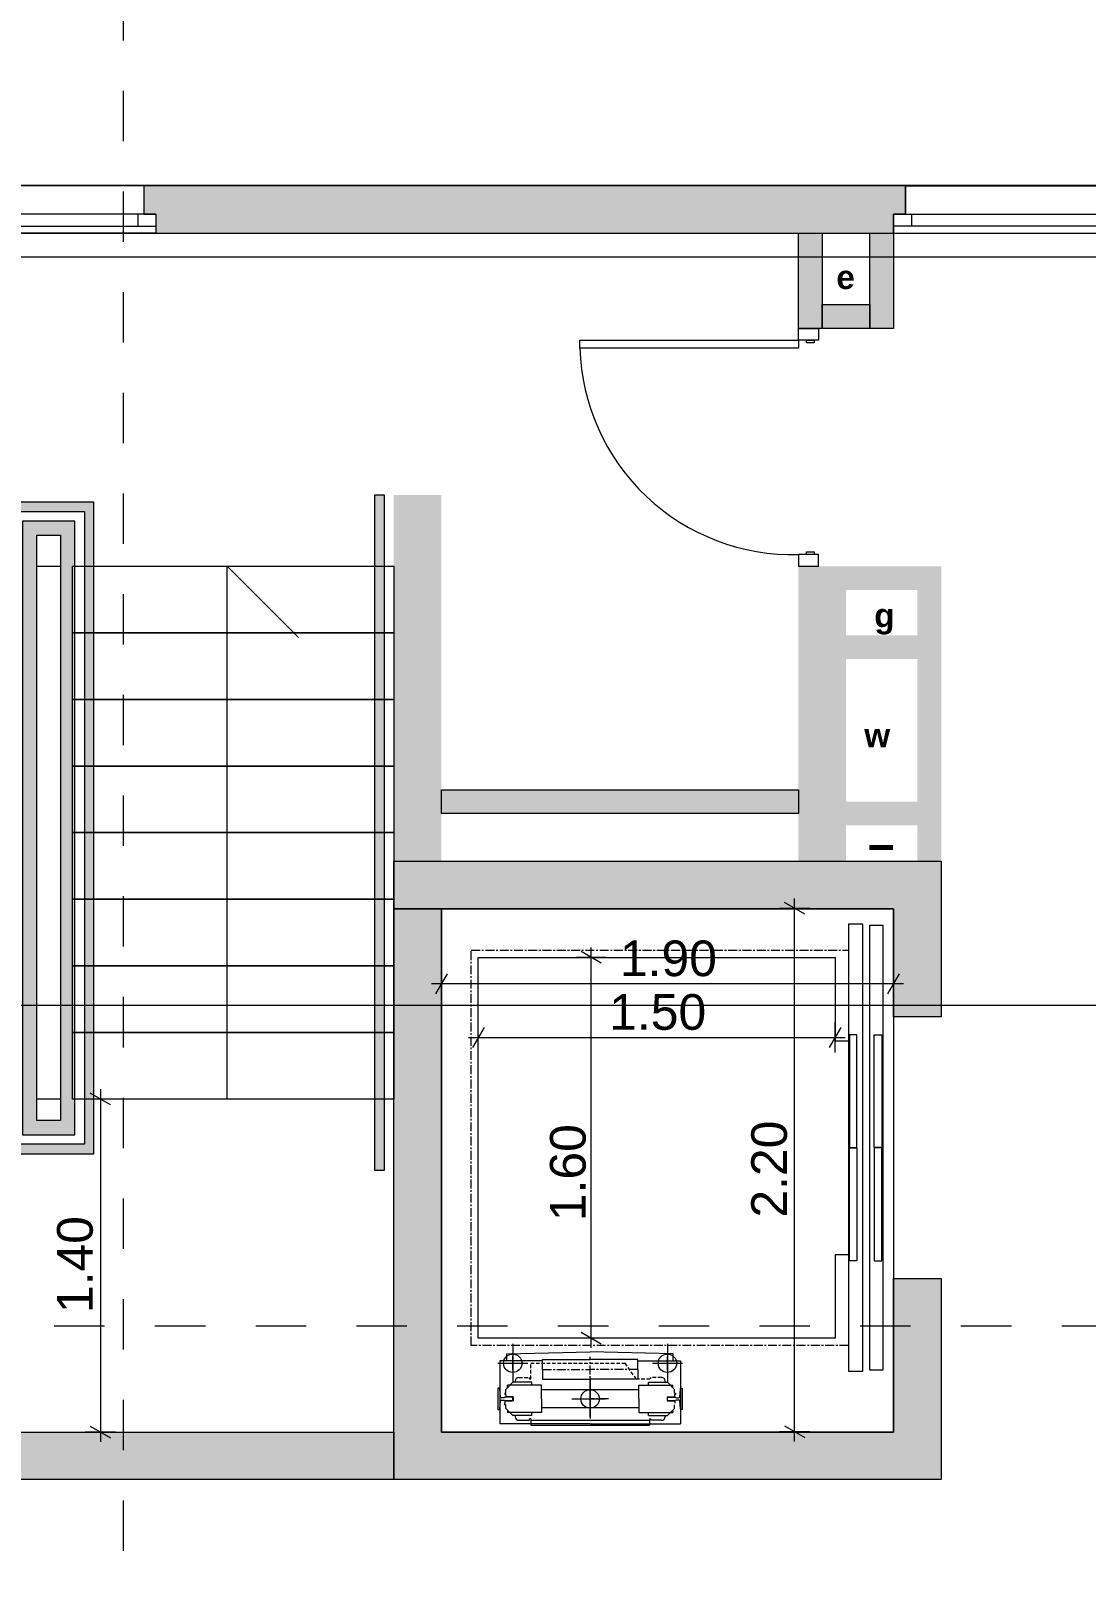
# Model space of a CAD drawing. Header units: millimetres. Extents: x 475159934 to 476245151, y 4620917055 to 4621447368.
# Drawn here: x 475241699 to 475246133, y 4621051035 to 4621057523 of the extents above; entities that cross this region are included whole.
import ezdxf

# ---------------------------------------------------------------- set-up
doc = ezdxf.new("R2010")
doc.units = ezdxf.units.MM
doc.header["$MEASUREMENT"] = 0
for name, pattern in [('CENTER', [25400, 15875, -3175, 3175, -3175]), ('CENTERX2', [60, 37.5, -7.5, 7.5, -7.5]), ('Dashed', [423.333333, 211.666667, -211.666667]), ('DASHEDX2', [22.5, 15, -7.5]), ('PHANTOMX2', [75, 37.5, -7.5, 7.5, -7.5, 7.5, -7.5])]:
    doc.linetypes.add(name, pattern=pattern)
for name, color, linetype, lineweight in [('2D Drafting - General_Pen_No__1_Pen_No__7', 7, 'Continuous', 0), ('2D Drafting - General_Pen_No__1_Pen_No__7_Pen_No__7', 7, 'Continuous', 0), ('2D Drafting - General_Pen_No__250_Pen_No__7_Pen_No__154', 154, 'Continuous', 0), ('2D Drafting - General_Pen_No__250_Pen_No__7_Pen_No__250', 7, 'Continuous', 0), ('2D Drafting - General_Pen_No__250_Pen_No__7_Pen_No__7', 7, 'Continuous', 0), ('Doors_Pen_No__7_Pen_No__7_Pen_No__7', 7, 'Continuous', 0), ('G-Anno-Nplt_Pen_No__250', 7, 'Continuous', 0), ('G-Anno-Nplt_Pen_No__7', 7, 'Continuous', 0), ('gegmebi_Pen_No__7_Pen_No__7', 7, 'Continuous', 0), ('New_._Pen_No__1', 1, 'Continuous', 0), ('New_0_Pen_No__250', 7, 'Continuous', 0), ('New_23-DOOR_Pen_No__250', 7, 'Continuous', 0), ('New_2D Drafting - General_Pen_No__1', 1, 'Continuous', 0), ('New_2D Drafting - General_Pen_No__250_Pen_No__7_Pen_No__154', 154, 'Continuous', 0), ('New_2D Drafting - General_Pen_No__250_Pen_No__7_Pen_No__250', 7, 'Continuous', 0), ('New_2D Drafting - General_Pen_No__250_Pen_No__7_Pen_No__7', 7, 'Continuous', 0), ('New_2D Drafting - General_Pen_No__30_Pen_No__9_Pen_No__9_Pen_No__250', 7, 'Continuous', 0), ('New_2D Drafting - General_Pen_No__30_Pen_No__9_Pen_No__9_Pen_No__4', 7, 'Continuous', 0), ('New_2D Drafting - General_Pen_No__30_Pen_No__9_Pen_No__9_Pen_No__7', 7, 'Continuous', 0), ('New_2D Drafting - General_Pen_No__4', 7, 'Continuous', 0), ('New_31-TM_Pen_No__250', 7, 'Continuous', 0), ('New_51-CENTER-LINE_Pen_No__250', 7, 'Continuous', 0), ('New_CAR RAIL_Pen_No__250', 7, 'Continuous', 0), ('New_shenobebi_Pen_No__1', 1, 'Continuous', 0), ('New_shenobebi_Pen_No__7', 7, 'Continuous', 0), ('New_Structural - Bearing_Pen_No__250', 7, 'Continuous', 0), ('zoma_Pen_No__142', 142, 'Continuous', 0), ('zoma_Pen_No__5_Pen_No__5', 5, 'Continuous', 0)]:
    doc.layers.add(name, color=color, linetype=linetype, lineweight=lineweight)
doc.layers.add('zoma', color=7, linetype='Continuous')
doc.styles.add('GENERATED_STYLE_3', font='arial.ttf')
doc.styles.add('GENERATED_STYLE_8', font='arialbd.ttf')
doc.dimstyles.new('GENERATED_STYLE__24', dxfattribs={"dimtxt": 150, "dimasz": 64.421331, "dimexe": 0.18, "dimexo": 3, "dimgap": 0, "dimtad": 1, "dimlfac": 0.001, "dimzin": 0, "dimdsep": 46, "dimtxsty": 'GENERATED_STYLE_3', "dimblk": 'ARROWHEAD_2', "dimblk1": 'ARROWHEAD_2', "dimblk2": 'ARROWHEAD_2', "dimcen": 0.09, "dimclrd": 142, "dimclre": 142, "dimclrt": 142, "dimadec": 0, "dimazin": 0, "dimtfac": 1, "dimtdec": 4, "dimtmove": 2, "dimatfit": 3, "dimfxl": 1, "dimtolj": 1, "dimtzin": 0, "dimarcsym": 0})
doc.dimstyles.new('GENERATED_STYLE__25', dxfattribs={"dimtxt": 150, "dimasz": 64.421331, "dimexe": 0.18, "dimexo": 3, "dimgap": 0, "dimtad": 1, "dimtih": 1, "dimtoh": 1, "dimlfac": 0.001, "dimzin": 0, "dimdsep": 46, "dimtxsty": 'GENERATED_STYLE_3', "dimblk": 'ARROWHEAD_2', "dimblk1": 'ARROWHEAD_2', "dimblk2": 'ARROWHEAD_2', "dimcen": 0.09, "dimclrd": 142, "dimclre": 142, "dimclrt": 142, "dimadec": 0, "dimazin": 0, "dimtfac": 1, "dimtdec": 4, "dimtmove": 0, "dimatfit": 3, "dimfxl": 1, "dimtolj": 1, "dimtzin": 0, "dimarcsym": 0})
doc.dimstyles.new('GENERATED_STYLE__3', dxfattribs={"dimtxt": 200, "dimasz": 64.421331, "dimexe": 0.18, "dimexo": 3, "dimgap": 0, "dimtad": 1, "dimtih": 1, "dimtoh": 1, "dimlfac": 0.001, "dimzin": 0, "dimdsep": 46, "dimtxsty": 'GENERATED_STYLE_3', "dimblk": 'ARROWHEAD_2', "dimblk1": 'ARROWHEAD_2', "dimblk2": 'ARROWHEAD_2', "dimcen": 0.09, "dimclrd": 142, "dimclre": 142, "dimclrt": 142, "dimadec": 0, "dimazin": 0, "dimtfac": 1, "dimtdec": 4, "dimtmove": 0, "dimatfit": 3, "dimfxl": 1, "dimtolj": 1, "dimtzin": 0, "dimarcsym": 0})
doc.dimstyles.new('GENERATED_STYLE__5', dxfattribs={"dimtxt": 150, "dimasz": 64.421331, "dimexe": 0.18, "dimexo": 3, "dimgap": 0, "dimtad": 1, "dimlfac": 0.001, "dimzin": 0, "dimdsep": 46, "dimtxsty": 'GENERATED_STYLE_3', "dimblk": 'ARROWHEAD_2', "dimblk1": 'ARROWHEAD_2', "dimblk2": 'ARROWHEAD_2', "dimcen": 0.09, "dimclrd": 142, "dimclre": 142, "dimclrt": 142, "dimadec": 0, "dimazin": 0, "dimtfac": 1, "dimtdec": 4, "dimtmove": 0, "dimatfit": 3, "dimfxl": 1, "dimtolj": 1, "dimtzin": 0, "dimarcsym": 0})
doc.dimstyles.new('GENERATED_STYLE__6', dxfattribs={"dimtxt": 200, "dimasz": 64.421331, "dimexe": 0.18, "dimexo": 3, "dimgap": 0, "dimtad": 1, "dimlfac": 0.001, "dimzin": 0, "dimdsep": 46, "dimtxsty": 'GENERATED_STYLE_3', "dimblk": 'ARROWHEAD_2', "dimblk1": 'ARROWHEAD_2', "dimblk2": 'ARROWHEAD_2', "dimcen": 0.09, "dimclrd": 142, "dimclre": 142, "dimclrt": 142, "dimadec": 0, "dimazin": 0, "dimtfac": 1, "dimtdec": 4, "dimtmove": 0, "dimatfit": 3, "dimfxl": 1, "dimtolj": 1, "dimtzin": 0, "dimarcsym": 0})

# ---------------------------------------------------------------- blocks, each defined once
blk = doc.blocks.new('*D675', base_point=(475826095.8, 4621095193.2))
at = {"layer": 'zoma_Pen_No__142', "color": 142, "linetype": 'Continuous', "lineweight": 0, "transparency": 16777216}
for p, q in [((475242033.7, 4621053007.7), (475241948.9, 4621053056.6)), ((475241991.3, 4621053073.6), (475241991.3, 4621053032.2)), ((475241927.7, 4621053032.2), (475242054.9, 4621053032.2)), ((475241991.3, 4621053032.2), (475241991.3, 4621051632.2)), ((475241927.7, 4621051632.2), (475242054.9, 4621051632.2)), ((475241948.9, 4621051656.6), (475242033.7, 4621051607.7)), ((475241991.3, 4621051632.2), (475241991.3, 4621051590.7))]:
    blk.add_line(p, q, dxfattribs=at)
at = {"layer": 'zoma_Pen_No__142', "color": 142, "lineweight": 0, "transparency": 16777216, "insert": (475241961.3, 4621052132), "char_height": 150, "attachment_point": 7, "rotation": 90, "style": 'GENERATED_STYLE_3'}
blk.add_mtext('\\A1;{\\pql;\\fArial|b0|i0|c204|p0;\\W1.000000;1.40}', dxfattribs=at)
blk = doc.blocks.new('ARROWHEAD_2')
at = {"color": 0, "linetype": 'Continuous', "lineweight": 0}
for p, q in [((0, 0), (-1, 0)), ((-0.38, -0.66), (0.38, 0.66))]:
    blk.add_line(p, q, dxfattribs=at)
blk = doc.blocks.new('*D676', base_point=(475826095.8, 4621095193.2))
at = {"layer": 'zoma_Pen_No__142', "color": 142, "linetype": 'Continuous', "lineweight": 0, "transparency": 16777216}
for p, q in [((475242033.7, 4621053007.7), (475241948.9, 4621053056.6)), ((475241991.3, 4621053073.6), (475241991.3, 4621053032.2)), ((475241927.7, 4621053032.2), (475242054.9, 4621053032.2)), ((475241991.3, 4621053032.2), (475241991.3, 4621051632.2)), ((475241927.7, 4621051632.2), (475242054.9, 4621051632.2)), ((475241948.9, 4621051656.6), (475242033.7, 4621051607.7)), ((475241991.3, 4621051632.2), (475241991.3, 4621051590.7))]:
    blk.add_line(p, q, dxfattribs=at)
at = {"layer": 'zoma_Pen_No__142', "color": 142, "lineweight": 0, "transparency": 16777216, "insert": (475241961.3, 4621052132), "char_height": 150, "attachment_point": 7, "rotation": 90, "style": 'GENERATED_STYLE_3'}
blk.add_mtext('\\A1;{\\pql;\\fArial|b0|i0|c204|p0;\\W1.000000;1.40}', dxfattribs=at)
blk = doc.blocks.new('*D681', base_point=(475826095.8, 4621095193.2))
at = {"layer": 'zoma_Pen_No__142', "color": 142, "linetype": 'Continuous', "lineweight": 0, "transparency": 16777216}
for p, q in [((475229850.7, 4621061026.7), (475229723.6, 4621061026.7)), ((475229829.6, 4621061002.2), (475229744.8, 4621061051.2)), ((475229787.2, 4621061026.7), (475229787.2, 4621061068.1)), ((475229787.2, 4621041672.1), (475229787.2, 4621061026.7)), ((475229744.8, 4621041696.5), (475229829.6, 4621041647.6)), ((475229850.7, 4621041672.1), (475229723.6, 4621041672.1)), ((475229787.2, 4621041630.6), (475229787.2, 4621041672.1))]:
    blk.add_line(p, q, dxfattribs=at)
at = {"layer": 'zoma_Pen_No__142', "color": 142, "lineweight": 0, "transparency": 16777216, "insert": (475229747.2, 4621051006.2), "char_height": 200, "attachment_point": 7, "rotation": 90, "style": 'GENERATED_STYLE_3'}
blk.add_mtext('\\A1;{\\pql;\\fArial|b0|i0|c204|p0;\\W1.000000;19.35}', dxfattribs=at)
blk = doc.blocks.new('*D691', base_point=(475826095.8, 4621095193.2))
at = {"layer": 'zoma_Pen_No__142', "color": 142, "linetype": 'Continuous', "lineweight": 0, "transparency": 16777216}
for p, q in [((475230666.9, 4621060651.2), (475230751.7, 4621060602.2)), ((475230772.9, 4621060626.7), (475230645.8, 4621060626.7)), ((475230709.3, 4621056872.1), (475230709.3, 4621060626.7)), ((475230772.9, 4621056872.1), (475230645.8, 4621056872.1)), ((475230666.9, 4621056896.5), (475230751.7, 4621056847.6))]:
    blk.add_line(p, q, dxfattribs=at)
at = {"layer": 'zoma_Pen_No__142', "color": 142, "lineweight": 0, "transparency": 16777216, "char_height": 200, "attachment_point": 7, "rotation": 90, "style": 'GENERATED_STYLE_3'}
for s, insert in [('\\A1;{\\pql;\\fArial|b0|i0|c204|p0;\\W1.000000;0.40}', (475230669.3, 4621060068.4)), ('\\A1;{\\pql;\\fArial|b0|i0|c204|p0;\\W1.000000;3.75}', (475230669.3, 4621058482.5))]:
    blk.add_mtext(s, dxfattribs=dict(at, insert=insert))
blk = doc.blocks.new('*D731', base_point=(475826095.8, 4621095193.2))
at = {"layer": 'zoma_Pen_No__142', "color": 142, "linetype": 'Continuous', "lineweight": 0, "transparency": 16777216}
for p, q in [((475300055.4, 4621061026.7), (475299928.2, 4621061026.7)), ((475300034.2, 4621061002.2), (475299949.4, 4621061051.2)), ((475299991.8, 4621061026.7), (475299991.8, 4621061068.1)), ((475299991.8, 4621041672.1), (475299991.8, 4621061026.7)), ((475299949.4, 4621041696.5), (475300034.2, 4621041647.6)), ((475300055.4, 4621041672.1), (475299928.2, 4621041672.1)), ((475299991.8, 4621041630.6), (475299991.8, 4621041672.1))]:
    blk.add_line(p, q, dxfattribs=at)
at = {"layer": 'zoma_Pen_No__142', "color": 142, "lineweight": 0, "transparency": 16777216, "insert": (475299951.8, 4621051006.2), "char_height": 200, "attachment_point": 7, "rotation": 90, "style": 'GENERATED_STYLE_3'}
blk.add_mtext('\\A1;{\\pql;\\fArial|b0|i0|c204|p0;\\W1.000000;19.35}', dxfattribs=at)
blk = doc.blocks.new('*D749', base_point=(475826095.8, 4621095193.2))
at = {"layer": 'zoma_Pen_No__142', "color": 142, "linetype": 'Continuous', "lineweight": 0, "transparency": 16777216}
for p, q in [((475240543.8, 4621063231.9), (475240494.9, 4621063147.1)), ((475240519.4, 4621063125.9), (475240519.4, 4621063253.1)), ((475247043.8, 4621063231.9), (475246994.9, 4621063147.1)), ((475247019.4, 4621063125.9), (475247019.4, 4621063253.1)), ((475240519.4, 4621063189.5), (475247019.4, 4621063189.5))]:
    blk.add_line(p, q, dxfattribs=at)
at = {"layer": 'zoma_Pen_No__142', "color": 142, "lineweight": 0, "transparency": 16777216, "char_height": 200, "attachment_point": 7, "style": 'GENERATED_STYLE_3'}
for s, insert in [('\\A1;{\\pql;\\fArial|b0|i0|c204|p0;\\W1.000000;6.50}', (475243502.4, 4621063229.5)), ('\\A1;{\\pql;\\fArial|b0|i0|c204|p0;\\W1.000000;0.40}', (475246461, 4621063229.5))]:
    blk.add_mtext(s, dxfattribs=dict(at, insert=insert))
blk = doc.blocks.new('*D2023', base_point=(475826095.8, 4621095193.2))
at = {"layer": 'zoma_Pen_No__142', "color": 142, "linetype": 'Continuous', "lineweight": 0, "transparency": 16777216}
for p, q in [((475244117.2, 4621053627.3), (475243990, 4621053627.3)), ((475244096, 4621053602.8), (475244011.2, 4621053651.8)), ((475244053.6, 4621053627.3), (475244053.6, 4621053668.7)), ((475244053.6, 4621052027.3), (475244053.6, 4621053627.3)), ((475244117.2, 4621052027.3), (475243990, 4621052027.3)), ((475244011.2, 4621052051.8), (475244096, 4621052002.8)), ((475244053.6, 4621051985.8), (475244053.6, 4621052027.3))]:
    blk.add_line(p, q, dxfattribs=at)
at = {"layer": 'zoma_Pen_No__142', "color": 142, "lineweight": 0, "transparency": 16777216, "insert": (475244032.6, 4621052518.6), "char_height": 150, "attachment_point": 7, "rotation": 90, "style": 'GENERATED_STYLE_3'}
blk.add_mtext('\\A1;{\\pql;\\fArial|b0|i0|c204|p0;\\W1.000000;1.60}', dxfattribs=at)
blk = doc.blocks.new('*D2024', base_point=(475826095.8, 4621095193.2))
at = {"layer": 'zoma_Pen_No__142', "color": 142, "linetype": 'Continuous', "lineweight": 0, "transparency": 16777216}
for p, q in [((475243603.8, 4621053333.3), (475243554.9, 4621053248.5)), ((475243579.4, 4621053227.3), (475243579.4, 4621053354.5)), ((475245054.9, 4621053248.5), (475245103.8, 4621053333.3)), ((475245079.4, 4621053227.3), (475245079.4, 4621053354.5)), ((475243537.9, 4621053290.9), (475243579.4, 4621053290.9)), ((475243579.4, 4621053290.9), (475245079.4, 4621053290.9)), ((475245079.4, 4621053290.9), (475245120.8, 4621053290.9))]:
    blk.add_line(p, q, dxfattribs=at)
at = {"layer": 'zoma_Pen_No__142', "color": 142, "lineweight": 0, "transparency": 16777216, "insert": (475244129.2, 4621053320.9), "char_height": 150, "attachment_point": 7, "style": 'GENERATED_STYLE_3'}
blk.add_mtext('\\A1;{\\pql;\\fArial|b0|i0|c204|p0;\\W1.000000;1.50}', dxfattribs=at)
blk = doc.blocks.new('*D2025', base_point=(475826095.8, 4621095193.2))
at = {"layer": 'zoma_Pen_No__142', "color": 142, "linetype": 'Continuous', "lineweight": 0, "transparency": 16777216}
for p, q in [((475244971.9, 4621053833.5), (475244844.7, 4621053833.5)), ((475244950.7, 4621053809.1), (475244865.9, 4621053858)), ((475244908.3, 4621053833.5), (475244908.3, 4621053875)), ((475244908.3, 4621051633.5), (475244908.3, 4621053833.5)), ((475244971.9, 4621051633.5), (475244844.7, 4621051633.5)), ((475244865.9, 4621051658), (475244950.7, 4621051609.1)), ((475244908.3, 4621051592.1), (475244908.3, 4621051633.5))]:
    blk.add_line(p, q, dxfattribs=at)
at = {"layer": 'zoma_Pen_No__142', "color": 142, "lineweight": 0, "transparency": 16777216, "insert": (475244878.3, 4621052533.4), "char_height": 150, "attachment_point": 7, "rotation": 90, "style": 'GENERATED_STYLE_3'}
blk.add_mtext('\\A1;{\\pql;\\fArial|b0|i0|c204|p0;\\W1.000000;2.20}', dxfattribs=at)
blk = doc.blocks.new('*D2026', base_point=(475826095.8, 4621095193.2))
at = {"layer": 'zoma_Pen_No__142', "color": 142, "linetype": 'Continuous', "lineweight": 0, "transparency": 16777216}
for p, q in [((475243448.8, 4621053558.8), (475243399.9, 4621053474)), ((475243424.4, 4621053580), (475243424.4, 4621053452.8)), ((475245299.9, 4621053474), (475245348.8, 4621053558.8)), ((475245324.4, 4621053580), (475245324.4, 4621053452.8)), ((475243424.4, 4621053516.4), (475243382.9, 4621053516.4)), ((475245324.4, 4621053516.4), (475243424.4, 4621053516.4)), ((475245365.8, 4621053516.4), (475245324.4, 4621053516.4))]:
    blk.add_line(p, q, dxfattribs=at)
at = {"layer": 'zoma_Pen_No__142', "color": 142, "lineweight": 0, "transparency": 16777216, "insert": (475244174.2, 4621053546.4), "char_height": 150, "attachment_point": 7, "style": 'GENERATED_STYLE_3'}
blk.add_mtext('\\A1;{\\pql;\\fArial|b0|i0|c204|p0;\\W1.000000;1.90}', dxfattribs=at)

msp = doc.modelspace()

# ---------------------------------------------------------------- hatches: boundary and pattern name
at = {"layer": '2D Drafting - General_Pen_No__250_Pen_No__7_Pen_No__154', "linetype": 'Continuous', "lineweight": 0}
msp.add_hatch(color=154, dxfattribs=at).paths.add_polyline_path([(475242174.349, 4621056871.891), (475242174.345, 4621056751.891), (475242224.343, 4621056751.891), (475242224.343, 4621056671.89), (475245324.343, 4621056671.89), (475245324.343, 4621056751.891), (475245374.34, 4621056751.891), (475245374.337, 4621056871.891)])
at = {"layer": '2D Drafting - General_Pen_No__250_Pen_No__7_Pen_No__7', "linetype": 'Continuous', "lineweight": 0}
for points in [[(475245024.342, 4621056671.968), (475245024.342, 4621056272.011), (475244924.342, 4621056272.011), (475244924.342, 4621056671.968)], [(475243424.343, 4621055572.011), (475243424.343, 4621054031.979), (475243224.343, 4621054031.979), (475243224.343, 4621055572.011)], [(475244924.342, 4621055272.011), (475245124.343, 4621055272.011), (475245124.343, 4621054031.979), (475244924.342, 4621054031.979)]]:
    msp.add_hatch(color=7, dxfattribs=at).paths.add_polyline_path(points)
at = {"layer": 'G-Anno-Nplt_Pen_No__7', "linetype": 'Continuous', "lineweight": 0}
msp.add_hatch(color=7, dxfattribs=at).paths.add_polyline_path([(475243224.343, 4621051431.979), (475240124.343, 4621051431.979), (475240124.343, 4621051631.979), (475243224.343, 4621051631.979)])
at = {"layer": 'New_2D Drafting - General_Pen_No__1', "linetype": 'Continuous', "lineweight": 0}
msp.add_hatch(color=1, dxfattribs=at).paths.add_polyline_path([(475243184.343, 4621052732.011), (475243144.343, 4621052732.011), (475243144.343, 4621055572.011), (475243184.343, 4621055572.011)])
h = msp.add_hatch(color=1, dxfattribs=at)
h.paths.add_polyline_path([(475241584.343, 4621052801.903), (475241964.343, 4621052801.903), (475241964.343, 4621052932.011), (475241964.343, 4621055541.918), (475241584.343, 4621055541.918)])
h.paths.add_polyline_path([(475241924.343, 4621052841.903), (475241624.343, 4621052841.903), (475241624.343, 4621055501.918), (475241924.343, 4621055501.918)], flags=0)
h = msp.add_hatch(color=1, dxfattribs=at)
h.paths.add_polyline_path([(475241664.343, 4621052881.903), (475241884.343, 4621052881.903), (475241884.343, 4621055461.918), (475241664.343, 4621055461.918)])
h.paths.add_polyline_path([(475241724.343, 4621052941.903), (475241724.343, 4621055401.918), (475241824.343, 4621055401.918), (475241824.343, 4621052941.903)], flags=0)
at = {"layer": 'New_2D Drafting - General_Pen_No__250_Pen_No__7_Pen_No__154', "linetype": 'Continuous', "lineweight": 0}
for points in [[(475243224.364, 4621054031.978), (475243424.364, 4621054031.978), (475245524.364, 4621054031.978), (475245524.364, 4621053377.288), (475245324.364, 4621053377.288), (475245324.364, 4621053831.978), (475243424.364, 4621053831.978), (475243224.364, 4621053831.978)], [(475243224.364, 4621053831.978), (475243424.364, 4621053831.978), (475243424.364, 4621051631.978), (475245324.364, 4621051631.978), (475245324.364, 4621052277.288), (475245524.364, 4621052277.288), (475245524.364, 4621051431.978), (475243224.364, 4621051431.978), (475243224.364, 4621051631.978)]]:
    msp.add_hatch(color=154, dxfattribs=at).paths.add_polyline_path(points)
at = {"layer": 'New_2D Drafting - General_Pen_No__250_Pen_No__7_Pen_No__7', "linetype": 'Continuous', "lineweight": 0}
for points in [[(475245224.343, 4621056672.011), (475245324.343, 4621056672.011), (475245324.343, 4621056272.011), (475245224.343, 4621056272.011)], [(475243424.343, 4621054232.523), (475243424.343, 4621054332.523), (475244924.343, 4621054332.523), (475244924.343, 4621054232.523)]]:
    msp.add_hatch(color=7, dxfattribs=at).paths.add_polyline_path(points)
at = {"layer": 'New_2D Drafting - General_Pen_No__30_Pen_No__9_Pen_No__9_Pen_No__4', "linetype": 'Continuous', "lineweight": 0}
for points in [[(475245024.342, 4621056372.011), (475245224.343, 4621056372.011), (475245224.343, 4621056272.011), (475245024.342, 4621056272.011)], [(475245424.343, 4621055272.011), (475245424.343, 4621055171.979), (475245124.343, 4621055171.979), (475245124.343, 4621055272.011)]]:
    msp.add_hatch(color=7, dxfattribs=at).paths.add_polyline_path(points)
at = {"layer": 'New_2D Drafting - General_Pen_No__30_Pen_No__9_Pen_No__9_Pen_No__7', "linetype": 'Continuous', "lineweight": 0}
for points in [[(475245524.343, 4621055272.011), (475245524.343, 4621054031.979), (475245424.343, 4621054031.979), (475245424.343, 4621055272.011)], [(475245124.343, 4621054881.979), (475245124.343, 4621054981.979), (475245424.343, 4621054981.979), (475245424.343, 4621054881.979)], [(475245124.343, 4621054181.981), (475245124.343, 4621054281.981), (475245424.343, 4621054281.981), (475245424.343, 4621054181.981)]]:
    msp.add_hatch(color=7, dxfattribs=at).paths.add_polyline_path(points)

# ---------------------------------------------------------------- linework, layer by layer
at = {"layer": '2D Drafting - General_Pen_No__1_Pen_No__7', "color": 7, "linetype": 'Continuous', "lineweight": 0, "flags": 128}
msp.add_lwpolyline([(475240524.343, 4621056572.054), (475247024.343, 4621056572.054), (475247024.343, 4621056872.054), (475240524.343, 4621056872.054)], close=True, dxfattribs=at)
at = {"layer": '2D Drafting - General_Pen_No__1_Pen_No__7_Pen_No__7', "color": 7, "linetype": 'Continuous', "lineweight": 0}
msp.add_arc((475244899.342, 4621056214.289), 893.239, 181.603806, 271.603806, dxfattribs=at)
at = {"layer": '2D Drafting - General_Pen_No__250_Pen_No__7_Pen_No__250', "color": 7, "linetype": 'Continuous', "lineweight": 0, "flags": 128}
msp.add_lwpolyline([(475245024.342, 4621056671.968), (475245024.342, 4621056272.011), (475244924.342, 4621056272.011), (475244924.342, 4621056671.968)], close=True, dxfattribs=at)
at = {"layer": '2D Drafting - General_Pen_No__250_Pen_No__7_Pen_No__7', "color": 7, "linetype": 'Continuous', "lineweight": 0, "flags": 128}
msp.add_lwpolyline([(475242174.349, 4621056871.891), (475242174.345, 4621056751.891), (475242224.343, 4621056751.891), (475242224.343, 4621056671.89), (475245324.343, 4621056671.89), (475245324.343, 4621056751.891), (475245374.34, 4621056751.891), (475245374.337, 4621056871.891)], close=True, dxfattribs=at)
at = {"layer": 'Doors_Pen_No__7_Pen_No__7_Pen_No__7', "color": 7, "linetype": 'Continuous', "lineweight": 0, "flags": 128}
for points in [[(475244924.342, 4621056222.622), (475244924.342, 4621056189.289), (475244006.453, 4621056189.289), (475244006.453, 4621056222.622)], [(475245009.009, 4621056272.011), (475245009.009, 4621056222.622), (475244924.342, 4621056222.622), (475244924.342, 4621056272.011)], [(475244991.009, 4621056222.622), (475244991.009, 4621056211.511), (475244957.675, 4621056211.511), (475244957.675, 4621056222.622)], [(475245009.009, 4621055272.011), (475245009.009, 4621055321.4), (475244924.342, 4621055321.4), (475244924.342, 4621055272.011)], [(475244991.009, 4621055332.511), (475244991.009, 4621055321.4), (475244957.675, 4621055321.4), (475244957.675, 4621055332.511)]]:
    msp.add_lwpolyline(points, close=True, dxfattribs=at)
at = {"layer": 'G-Anno-Nplt_Pen_No__250', "color": 7, "linetype": 'Continuous', "lineweight": 0, "flags": 128}
msp.add_lwpolyline([(475243224.343, 4621051431.979), (475240124.343, 4621051431.979), (475240124.343, 4621051631.979), (475243224.343, 4621051631.979)], close=True, dxfattribs=at)
at = {"layer": 'gegmebi_Pen_No__7_Pen_No__7', "color": 7, "linetype": 'Continuous', "lineweight": 0, "flags": 128}
for points in [[(475241824.343, 4621053032.011), (475241724.343, 4621053032.011), (475241724.343, 4621055272.011), (475241824.343, 4621055272.011)], [(475241874.343, 4621054992.011), (475241874.343, 4621055272.011), (475243224.343, 4621055272.011), (475243224.343, 4621054992.011)], [(475241874.343, 4621054712.011), (475241874.343, 4621054992.011), (475243224.343, 4621054992.011), (475243224.343, 4621054712.011)], [(475241874.343, 4621054432.011), (475241874.343, 4621054712.011), (475243224.343, 4621054712.011), (475243224.343, 4621054432.011)], [(475241874.343, 4621054152.011), (475241874.343, 4621054432.011), (475243224.343, 4621054432.011), (475243224.343, 4621054152.011)], [(475241874.343, 4621053872.011), (475241874.343, 4621054152.011), (475243224.343, 4621054152.011), (475243224.343, 4621053872.011)], [(475241874.343, 4621053592.011), (475241874.343, 4621053872.011), (475243224.343, 4621053872.011), (475243224.343, 4621053592.011)], [(475241874.343, 4621053312.011), (475241874.343, 4621053592.011), (475243224.343, 4621053592.011), (475243224.343, 4621053312.011)], [(475241874.343, 4621053032.011), (475241874.343, 4621053312.011), (475243224.343, 4621053312.011), (475243224.343, 4621053032.011)]]:
    msp.add_lwpolyline(points, close=True, dxfattribs=at)
msp.add_lwpolyline([(475242524.343, 4621053032.011), (475242524.343, 4621055272.011), (475242824.343, 4621054972.011)], dxfattribs=at)
at = {"layer": 'New_0_Pen_No__250', "color": 7, "linetype": 'Continuous', "lineweight": 0}
for p, q in [((475245134.364, 4621052377.288), (475245079.364, 4621052377.288)), ((475245079.364, 4621052377.288), (475245079.364, 4621052027.288)), ((475243694.364, 4621051811.288), (475243724.364, 4621051841.288)), ((475243694.364, 4621051795.788), (475243694.364, 4621051811.288)), ((475243844.364, 4621051828.788), (475243701.364, 4621051828.788)), ((475243701.364, 4621051818.288), (475243701.364, 4621051828.788)), ((475243804.364, 4621051841.288), (475243724.364, 4621051841.288)), ((475243734.364, 4621051846.288), (475243734.364, 4621051841.288)), ((475243804.364, 4621051828.788), (475243804.364, 4621051841.288)), ((475243844.364, 4621051771.288), (475243844.364, 4621051828.788)), ((475244254.364, 4621051808.788), (475243844.364, 4621051808.788)), ((475244254.364, 4621051771.288), (475244254.364, 4621051828.788)), ((475244254.364, 4621051828.788), (475244397.364, 4621051828.788)), ((475244294.364, 4621051828.788), (475244294.364, 4621051841.288)), ((475244294.364, 4621051841.288), (475244374.364, 4621051841.288)), ((475244364.364, 4621051846.288), (475244364.364, 4621051841.288)), ((475244404.364, 4621051811.288), (475244374.364, 4621051841.288)), ((475244397.364, 4621051818.288), (475244397.364, 4621051828.788)), ((475244404.364, 4621051795.788), (475244404.364, 4621051811.288)), ((475243692.364, 4621051752.788), (475243689.364, 4621051752.788)), ((475243689.364, 4621051752.788), (475243689.364, 4621051746.788)), ((475243694.364, 4621051746.788), (475243689.364, 4621051746.788)), ((475243694.364, 4621051795.788), (475243690.364, 4621051795.788)), ((475243690.364, 4621051795.788), (475243690.364, 4621051789.788)), ((475243695.364, 4621051789.788), (475243690.364, 4621051789.788)), ((475243692.364, 4621051752.788), (475243692.364, 4621051762.788)), ((475243725.364, 4621051762.788), (475243692.364, 4621051762.788)), ((475243694.364, 4621051731.288), (475243694.364, 4621051746.788)), ((475243695.364, 4621051789.788), (475243695.364, 4621051786.228)), ((475243695.364, 4621051786.228), (475243695.364, 4621051779.788)), ((475243725.364, 4621051779.788), (475243695.364, 4621051779.788)), ((475243725.364, 4621051779.788), (475243725.364, 4621051762.788)), ((475243844.364, 4621051771.288), (475243844.364, 4621051713.788)), ((475244254.364, 4621051771.288), (475244254.364, 4621051713.788)), ((475244373.364, 4621051779.788), (475244403.364, 4621051779.788)), ((475244373.364, 4621051779.788), (475244373.364, 4621051762.788)), ((475244373.364, 4621051762.788), (475244406.364, 4621051762.788)), ((475244403.364, 4621051789.788), (475244403.364, 4621051786.228)), ((475244403.364, 4621051789.788), (475244408.364, 4621051789.788)), ((475244403.364, 4621051786.228), (475244403.364, 4621051779.788)), ((475244404.364, 4621051795.788), (475244408.364, 4621051795.788)), ((475244404.364, 4621051731.288), (475244404.364, 4621051746.788)), ((475244406.364, 4621051752.788), (475244406.364, 4621051762.788)), ((475244408.364, 4621051795.788), (475244408.364, 4621051789.788)), ((475243694.364, 4621051731.288), (475243724.364, 4621051701.288)), ((475243701.364, 4621051724.288), (475243701.364, 4621051713.788)), ((475243844.364, 4621051713.788), (475243701.364, 4621051713.788)), ((475243804.364, 4621051701.288), (475243724.364, 4621051701.288)), ((475243734.364, 4621051701.288), (475243734.364, 4621051696.288)), ((475243749.364, 4621051681.288), (475243794.364, 4621051681.288)), ((475243794.364, 4621051681.288), (475243794.364, 4621051687.288)), ((475243799.364, 4621051687.288), (475243794.364, 4621051687.288)), ((475243799.364, 4621051687.288), (475243799.364, 4621051681.288)), ((475243799.364, 4621051681.288), (475244299.364, 4621051681.288)), ((475243804.364, 4621051701.288), (475243804.364, 4621051713.788)), ((475244254.364, 4621051733.788), (475243844.364, 4621051733.788)), ((475244254.364, 4621051713.788), (475244397.364, 4621051713.788)), ((475244294.364, 4621051701.288), (475244294.364, 4621051713.788)), ((475244294.364, 4621051701.288), (475244374.364, 4621051701.288)), ((475244299.364, 4621051687.288), (475244304.364, 4621051687.288)), ((475244299.364, 4621051687.288), (475244299.364, 4621051681.288)), ((475244304.364, 4621051681.288), (475244304.364, 4621051687.288)), ((475244349.364, 4621051681.288), (475244304.364, 4621051681.288)), ((475244364.364, 4621051701.288), (475244364.364, 4621051696.288)), ((475244404.364, 4621051731.288), (475244374.364, 4621051701.288)), ((475244397.364, 4621051724.288), (475244397.364, 4621051713.788)), ((475243799.364, 4621051661.288), (475244299.364, 4621051661.288))]:
    msp.add_line(p, q, dxfattribs=at)
at = {"layer": 'New_0_Pen_No__250', "color": 7, "linetype": 'CENTER', "lineweight": 0}
for p, q in [((475243724.127, 4621052003.223), (475243724.127, 4621051839.352)), ((475244374.127, 4621052003.223), (475244374.127, 4621051839.352)), ((475243661.377, 4621051921.288), (475243786.877, 4621051921.288)), ((475244311.377, 4621051921.288), (475244436.877, 4621051921.288)), ((475244049.127, 4621051853.223), (475244049.127, 4621051689.352)), ((475243986.377, 4621051771.288), (475244111.877, 4621051771.288))]:
    msp.add_line(p, q, dxfattribs=at)
at = {"layer": 'New_0_Pen_No__250', "color": 7, "linetype": 'DASHEDX2', "lineweight": 0}
for p, q in [((475243799.364, 4621051921.288), (475244194.364, 4621051921.288)), ((475243799.364, 4621051855.288), (475243799.364, 4621051921.288)), ((475244194.364, 4621051921.288), (475244241.507, 4621051855.288)), ((475243749.364, 4621051861.288), (475243794.364, 4621051861.288)), ((475243794.364, 4621051855.288), (475243794.364, 4621051861.288)), ((475243794.364, 4621051855.288), (475243799.364, 4621051855.288)), ((475244241.507, 4621051855.288), (475244304.364, 4621051855.288)), ((475244349.364, 4621051861.288), (475244304.364, 4621051861.288)), ((475244304.364, 4621051855.288), (475244304.364, 4621051861.288))]:
    msp.add_line(p, q, dxfattribs=at)
at = {"layer": 'New_0_Pen_No__250', "color": 7, "linetype": 'PHANTOMX2', "lineweight": 0}
for p, q in [((475243799.364, 4621051687.288), (475243799.364, 4621051661.288)), ((475244299.364, 4621051687.288), (475244299.364, 4621051661.288))]:
    msp.add_line(p, q, dxfattribs=at)
at = {"layer": 'New_0_Pen_No__250', "color": 7, "linetype": 'Continuous', "lineweight": 0}
for points in [[(475245079.364, 4621052027.288), (475243579.364, 4621052027.288), (475243579.364, 4621053627.288), (475245079.364, 4621053627.288), (475245079.364, 4621053277.288), (475245134.364, 4621053277.288)], [(475243724.127, 4621051891.749), (475243724.127, 4621051950.826)], [(475244374.127, 4621051891.749), (475244374.127, 4621051950.826)], [(475243693.873, 4621051921.288), (475243754.381, 4621051921.288)], [(475244343.873, 4621051921.288), (475244404.381, 4621051921.288)], [(475244018.873, 4621051771.288), (475244079.381, 4621051771.288)], [(475244049.127, 4621051741.749), (475244049.127, 4621051800.826)]]:
    msp.add_lwpolyline(points, dxfattribs=at)
for points in [[(475243685.377, 4621051921.288, -1), (475243762.877, 4621051921.288, -1)], [(475244335.377, 4621051921.288, -1), (475244412.877, 4621051921.288, -1)], [(475244010.377, 4621051771.288, -1), (475244087.877, 4621051771.288, -1)]]:
    msp.add_lwpolyline(points, format="xyb", close=True, dxfattribs=at)
for centre, start, end in [((475243749.364, 4621051846.288), 90, 180), ((475244349.364, 4621051846.288), 70.5287793, 90), ((475244349.364, 4621051846.288), 0, 70.5287809), ((475243749.364, 4621051696.288), 180, 270), ((475244349.364, 4621051696.288), 270, 289.4712207), ((475244349.364, 4621051696.288), 289.4712191, 0)]:
    msp.add_arc(centre, 15, start, end, dxfattribs=at)
at = {"layer": 'New_23-DOOR_Pen_No__250', "color": 7, "linetype": 'Continuous', "lineweight": 0}
for points in [[(475245134.364, 4621053767.288), (475245134.364, 4621051887.288), (475245194.364, 4621051887.288), (475245194.364, 4621053767.288)], [(475245224.364, 4621051892.288), (475245224.364, 4621053762.288), (475245279.364, 4621053762.288), (475245279.364, 4621051892.288)], [(475245138.364, 4621053302.288), (475245138.364, 4621052828.288), (475245170.364, 4621052828.288), (475245170.364, 4621053302.288)], [(475245243.364, 4621052828.288), (475245243.364, 4621053302.288), (475245275.364, 4621053302.288), (475245275.364, 4621052828.288)], [(475245138.364, 4621052352.288), (475245138.364, 4621052826.288), (475245170.364, 4621052826.288), (475245170.364, 4621052352.288)], [(475245275.364, 4621052826.288), (475245243.364, 4621052826.288), (475245243.364, 4621052352.288), (475245275.364, 4621052352.288)]]:
    msp.add_lwpolyline(points, close=True, dxfattribs=at)
at = {"layer": 'New_2D Drafting - General_Pen_No__250_Pen_No__7_Pen_No__154', "color": 154, "linetype": 'Continuous', "lineweight": 0, "flags": 128}
for points in [[(475243224.364, 4621054031.978), (475243424.364, 4621054031.978), (475245524.364, 4621054031.978), (475245524.364, 4621053377.288), (475245324.364, 4621053377.288), (475245324.364, 4621053831.978), (475243424.364, 4621053831.978), (475243224.364, 4621053831.978)], [(475243224.364, 4621053831.978), (475243424.364, 4621053831.978), (475243424.364, 4621051631.978), (475245324.364, 4621051631.978), (475245324.364, 4621052277.288), (475245524.364, 4621052277.288), (475245524.364, 4621051431.978), (475243224.364, 4621051431.978), (475243224.364, 4621051631.978)]]:
    msp.add_lwpolyline(points, close=True, dxfattribs=at)
at = {"layer": 'New_2D Drafting - General_Pen_No__250_Pen_No__7_Pen_No__250', "color": 7, "linetype": 'Continuous', "lineweight": 0, "flags": 128}
for points in [[(475245224.343, 4621056672.011), (475245324.343, 4621056672.011), (475245324.343, 4621056272.011), (475245224.343, 4621056272.011)], [(475243424.343, 4621054232.523), (475243424.343, 4621054332.523), (475244924.343, 4621054332.523), (475244924.343, 4621054232.523)]]:
    msp.add_lwpolyline(points, close=True, dxfattribs=at)
at = {"layer": 'New_2D Drafting - General_Pen_No__30_Pen_No__9_Pen_No__9_Pen_No__250', "color": 7, "linetype": 'Continuous', "lineweight": 0, "flags": 128}
msp.add_lwpolyline([(475245024.342, 4621056372.011), (475245224.343, 4621056372.011), (475245224.343, 4621056272.011), (475245024.342, 4621056272.011)], close=True, dxfattribs=at)
at = {"layer": 'New_2D Drafting - General_Pen_No__4', "color": 7, "linetype": 'Continuous', "lineweight": 0, "flags": 128}
for points in [[(475243184.343, 4621052732.011), (475243144.343, 4621052732.011), (475243144.343, 4621055572.011), (475243184.343, 4621055572.011)], [(475241584.343, 4621052801.903), (475241964.343, 4621052801.903), (475241964.343, 4621052932.011), (475241964.343, 4621055541.918), (475241584.343, 4621055541.918)], [(475241924.343, 4621052841.903), (475241624.343, 4621052841.903), (475241624.343, 4621055501.918), (475241924.343, 4621055501.918)], [(475241664.343, 4621052881.903), (475241884.343, 4621052881.903), (475241884.343, 4621055461.918), (475241664.343, 4621055461.918)], [(475241724.343, 4621052941.903), (475241724.343, 4621055401.918), (475241824.343, 4621055401.918), (475241824.343, 4621052941.903)]]:
    msp.add_lwpolyline(points, close=True, dxfattribs=at)
at = {"layer": 'New_31-TM_Pen_No__250', "color": 7, "linetype": 'Continuous', "lineweight": 0}
for p, q in [((475243699.627, 4621051961.288), (475244049.127, 4621051968.888)), ((475243699.627, 4621051931.788), (475243699.627, 4621051961.288)), ((475243849.127, 4621051895.288), (475243849.127, 4621051936.288)), ((475243849.127, 4621051936.288), (475244049.127, 4621051936.288)), ((475244398.627, 4621051961.288), (475244049.127, 4621051968.888)), ((475244249.127, 4621051936.288), (475244049.127, 4621051936.288)), ((475244249.127, 4621051895.288), (475244249.127, 4621051936.288)), ((475244398.627, 4621051931.788), (475244398.627, 4621051961.288)), ((475243669.127, 4621051931.788), (475243669.127, 4621051666.288)), ((475243849.127, 4621051931.788), (475243669.127, 4621051931.788)), ((475243849.127, 4621051895.288), (475243849.127, 4621051895.338)), ((475243849.127, 4621051895.288), (475243849.127, 4621051854.288)), ((475244249.127, 4621051931.788), (475244429.127, 4621051931.788)), ((475244249.127, 4621051895.288), (475244249.127, 4621051895.338)), ((475244249.127, 4621051895.288), (475244249.127, 4621051854.288)), ((475244429.127, 4621051931.788), (475244429.127, 4621051666.288)), ((475243849.127, 4621051854.288), (475244049.127, 4621051854.288)), ((475244249.127, 4621051854.288), (475244049.127, 4621051854.288)), ((475244049.127, 4621051666.288), (475243669.127, 4621051666.288)), ((475244049.127, 4621051666.288), (475244429.127, 4621051666.288))]:
    msp.add_line(p, q, dxfattribs=at)
at = {"layer": 'New_31-TM_Pen_No__250', "color": 7, "linetype": 'CENTERX2', "lineweight": 0}
for p, q in [((475244049.127, 4621051693.849), (475244049.127, 4621051948.203)), ((475243849.127, 4621051895.288), (475244049.127, 4621051895.288)), ((475244249.127, 4621051895.288), (475244049.127, 4621051895.288)), ((475243971.689, 4621051771.288), (475244049.127, 4621051771.288)), ((475244126.565, 4621051771.288), (475244049.127, 4621051771.288))]:
    msp.add_line(p, q, dxfattribs=at)
at = {"layer": 'New_51-CENTER-LINE_Pen_No__250', "color": 7, "linetype": 'CENTERX2', "lineweight": 0}
msp.add_lwpolyline([(475245134.364, 4621051996.288), (475243549.364, 4621051996.288), (475243549.364, 4621053658.288), (475245134.364, 4621053658.288)], dxfattribs=at)
at = {"layer": 'New_CAR RAIL_Pen_No__250', "color": 7, "linetype": 'Continuous', "lineweight": 0}
for points in [[(475243723.89, 4621051778.228), (475243722.89, 4621051779.228), (475243690.49, 4621051779.228, -0.35567502), (475243686.573, 4621051776.038), (475243676.371, 4621051776.038, -0.39334069), (475243672.382, 4621051779.751), (475243669.991, 4621051813.003, 0.39334069), (475243666.998, 4621051815.788), (475243661.89, 4621051815.788), (475243661.89, 4621051726.788), (475243666.998, 4621051726.788, 0.39334069), (475243669.991, 4621051729.572), (475243672.382, 4621051762.824, -0.39334069), (475243676.371, 4621051766.538), (475243686.573, 4621051766.538, -0.35567502), (475243690.49, 4621051763.348), (475243722.89, 4621051763.348), (475243723.89, 4621051764.348)], [(475244374.364, 4621051778.228), (475244375.364, 4621051779.228), (475244407.764, 4621051779.228, 0.35567502), (475244411.681, 4621051776.038), (475244421.883, 4621051776.038, 0.39334069), (475244425.873, 4621051779.751), (475244428.264, 4621051813.003, -0.39334069), (475244431.256, 4621051815.788), (475244436.364, 4621051815.788), (475244436.364, 4621051726.788), (475244431.256, 4621051726.788, -0.39334069), (475244428.264, 4621051729.572), (475244425.873, 4621051762.824, 0.39334069), (475244421.883, 4621051766.538), (475244411.681, 4621051766.538, 0.35567502), (475244407.764, 4621051763.348), (475244375.364, 4621051763.348), (475244374.364, 4621051764.348)]]:
    msp.add_lwpolyline(points, format="xyb", close=True, dxfattribs=at)
at = {"layer": 'New_shenobebi_Pen_No__1', "color": 1, "linetype": 'Dashed', "lineweight": 0}
for points in [[(475242089.009, 4621037162.626), (475242089.009, 4621060455.848)], [(475301569.026, 4621056232.018), (475255555.776, 4621056232.018), (475255555.776, 4621052077.383), (475228397.958, 4621052077.383)]]:
    msp.add_lwpolyline(points, dxfattribs=at)
at = {"layer": 'New_shenobebi_Pen_No__7', "color": 7, "linetype": 'Continuous', "lineweight": 0}
msp.add_lwpolyline([(475243424.364, 4621051631.978), (475243424.364, 4621053831.978), (475245324.364, 4621053831.978), (475245324.364, 4621051631.978)], close=True, dxfattribs=at)
at = {"layer": 'New_Structural - Bearing_Pen_No__250', "color": 7, "linetype": 'Continuous', "lineweight": 0}
for p, q in [((475242174.349, 4621056871.891), (475240674.349, 4621056871.937)), ((475242174.349, 4621056871.891), (475242174.345, 4621056751.891)), ((475245374.337, 4621056871.891), (475246874.337, 4621056871.937)), ((475245374.337, 4621056871.891), (475245374.34, 4621056751.891)), ((475242149.345, 4621056751.892), (475240699.345, 4621056751.937)), ((475242149.345, 4621056751.892), (475242149.344, 4621056701.892)), ((475242224.345, 4621056751.89), (475242149.345, 4621056751.892)), ((475242174.345, 4621056751.891), (475242224.345, 4621056751.89)), ((475242174.345, 4621056751.891), (475242224.345, 4621056751.89)), ((475242224.345, 4621056751.89), (475242224.344, 4621056701.89)), ((475242224.345, 4621056751.89), (475242224.344, 4621056701.89)), ((475245324.34, 4621056751.89), (475245399.34, 4621056751.892)), ((475245374.34, 4621056751.891), (475245324.34, 4621056751.89)), ((475245374.34, 4621056751.891), (475245324.34, 4621056751.89)), ((475245324.34, 4621056751.89), (475245324.342, 4621056701.89)), ((475245324.34, 4621056751.89), (475245324.342, 4621056701.89)), ((475245399.34, 4621056751.892), (475246849.34, 4621056751.937)), ((475245399.34, 4621056751.892), (475245399.342, 4621056701.892)), ((475242224.343, 4621056671.89), (475240624.343, 4621056671.939)), ((475240699.344, 4621056701.937), (475242149.344, 4621056701.892)), ((475242149.344, 4621056701.892), (475242224.344, 4621056701.89)), ((475242224.344, 4621056701.89), (475242224.343, 4621056671.89)), ((475245399.342, 4621056701.892), (475245324.342, 4621056701.89)), ((475245324.342, 4621056701.89), (475245324.343, 4621056671.89)), ((475245324.343, 4621056671.89), (475246924.343, 4621056671.939)), ((475246849.342, 4621056701.937), (475245399.342, 4621056701.892))]:
    msp.add_line(p, q, dxfattribs=at)
at = {"layer": 'zoma_Pen_No__5_Pen_No__5', "color": 5, "linetype": 'Continuous', "lineweight": 0}
for p, q in [((475229343.792, 4621056672.054), (475300771.399, 4621056672.054)), ((475229343.792, 4621053426.689), (475300771.399, 4621053426.689))]:
    msp.add_line(p, q, dxfattribs=at)

# ---------------------------------------------------------------- texts
at = {"layer": 'New_._Pen_No__1', "color": 1, "linetype": 'Continuous', "lineweight": 0, "char_height": 100, "attachment_point": 2, "style": 'GENERATED_STYLE_8'}
for s, insert in [('\\A1;{\\pqc;\\fArial|b1|i0|c204|p0;\\W1.000000;e}', (475245122.487, 4621056537.308)), ('\\A1;{\\pqc;\\fArial|b1|i0|c204|p0;\\W1.000000;g}', (475245285.627, 4621055115.133)), ('\\A1;{\\pqc;\\fArial|b1|i0|c204|p0;\\W1.000000;w}', (475245255.564, 4621054610.918))]:
    msp.add_mtext(s, dxfattribs=dict(at, insert=insert))
at = {"layer": 'New_._Pen_No__1', "color": 1, "linetype": 'Continuous', "lineweight": 0, "insert": (475245222.325, 4621054089.392), "char_height": 100, "attachment_point": 2, "rotation": 90, "style": 'GENERATED_STYLE_8'}
msp.add_mtext('\\A1;{\\pqc;\\fArial|b1|i0|c204|p0;\\W1.000000;I}', dxfattribs=at)

# ---------------------------------------------------------------- dimensions: what is measured, and where the dimension line sits
at = {"layer": 'zoma', "color": 142, "linetype": 'Continuous', "lineweight": 0}
for base, p1, p2, dimstyle, picture, middle in [((475247019.368, 4621063189.494), (475240519.368, 4621042807.555), (475247019.368, 4621042807.542), 'GENERATED_STYLE__3', '*D749', (475243761.364, 4621063329.494)), ((475245079.364, 4621053290.913), (475243579.364, 4621053627.288), (475245079.364, 4621053304.432), 'GENERATED_STYLE__25', '*D2024', (475244323.361, 4621053395.913))]:
    dim = msp.add_linear_dim(base=base, p1=p1, p2=p2, dimstyle=dimstyle, dxfattribs=at)
    dim.commit()
    dim.dimension.update_dxf_attribs({"geometry": picture, "text_midpoint": middle, "dimtype": 160})
for base, p1, p2, angle, dimstyle, picture, middle in [((475229787.171, 4621061026.688), (475231459.487, 4621041672.053), (475253174.993, 4621061026.688), 90, 'GENERATED_STYLE__6', '*D681', (475229647.171, 4621051341.197)), ((475299991.81, 4621061026.688), (475233700.384, 4621041672.053), (475255415.89, 4621061026.688), 90, 'GENERATED_STYLE__6', '*D731', (475299851.81, 4621051341.197)), ((475230709.324, 4621060626.688), (475231774.993, 4621056872.053), (475253174.992, 4621060626.688), 90, 'GENERATED_STYLE__6', '*D691', (475230569.324, 4621058741.366)), ((475244908.283, 4621053833.546), (475244933.313, 4621051633.546), (475245050.121, 4621053833.546), 90, 'GENERATED_STYLE__5', '*D2025', (475244803.283, 4621052727.543)), ((475244053.623, 4621053627.288), (475244053.623, 4621052027.288), (475244053.623, 4621053627.288), 90, 'GENERATED_STYLE__24', '*D2023', (475243957.623, 4621052712.837)), ((475241991.277, 4621051632.173), (475241991.277, 4621053032.173), (475241991.277, 4621051632.173), 270, 'GENERATED_STYLE__5', '*D675', (475241886.277, 4621052326.17)), ((475241991.277, 4621051632.173), (475241991.277, 4621053032.173), (475241991.277, 4621051632.173), 270, 'GENERATED_STYLE__5', '*D676', (475241886.277, 4621052326.17))]:
    dim = msp.add_linear_dim(base=base, p1=p1, p2=p2, angle=angle, dimstyle=dimstyle, dxfattribs=at)
    dim.commit()
    dim.dimension.update_dxf_attribs({"geometry": picture, "text_midpoint": middle, "dimtype": 160, "text_rotation": 90})
dim = msp.add_linear_dim(base=(475243424.364, 4621053516.4), p1=(475245324.364, 4621053416.415), p2=(475243424.364, 4621053416.415), angle=180, dimstyle='GENERATED_STYLE__25', dxfattribs=at)
dim.commit()
dim.dimension.update_dxf_attribs({"geometry": '*D2026', "text_midpoint": (475244368.361, 4621053621.4), "dimtype": 160})

doc.saveas('drawing.dxf')
